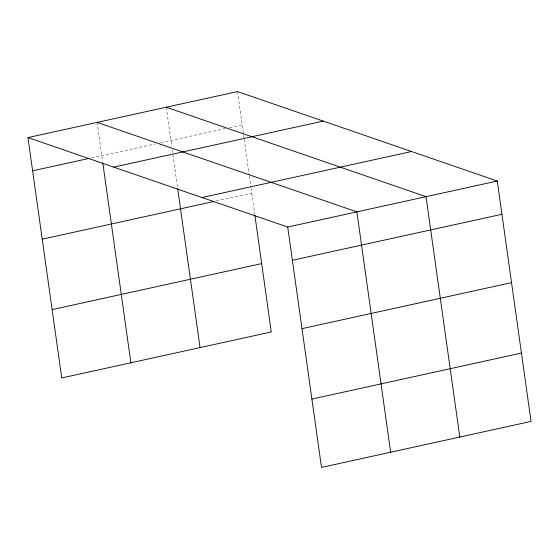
<?xml version="1.0" encoding="UTF-8"?>
<svg xmlns="http://www.w3.org/2000/svg" width="559" height="559" viewBox="0 0 559 559"><rect width="100%" height="100%" fill="white"/><g stroke="black" fill="none" stroke-linecap="round" stroke-linejoin="round"><path stroke-width="0.42" stroke-dasharray="2.79 2.1" d="M91.655 157.862L154.899 143.97M160.803 142.678L225.207 128.535M229.449 127.606L242.173 124.811M216.158 200.988L251.781 193.169M237.498 91.578L243.493 134.209M243.612 135.061L244.094 138.485M244.213 139.338L249.258 175.226M249.377 176.078L250.935 187.188M251.061 188.041L254.799 214.642M166.254 107.223L171.767 146.437M172.249 149.854L177.65 188.306M97.105 122.407L102.73 162.473"/><path stroke-width="0.84" d="M27.95 137.591L237.498 91.578L497.265 181.039L531.05 421.409L321.502 467.422L287.717 227.045L27.95 137.591L61.735 377.961L271.283 331.955L254.918 215.501M32.618 170.823L89.126 158.414M113.673 167.113L323.221 121.1M201.995 197.523L411.543 151.517M42.225 239.182L213.608 201.547M287.717 227.045L497.265 181.039M52.127 309.609L261.675 263.596M292.385 260.284L501.94 214.272M301.993 328.636L511.548 282.63M311.894 399.07L521.442 353.057M166.254 107.223L426.021 196.677L459.805 437.054M97.105 122.407L356.866 211.861L390.65 452.238M177.65 188.306L200.038 347.593M102.856 163.326L130.883 362.777"/></g></svg>
